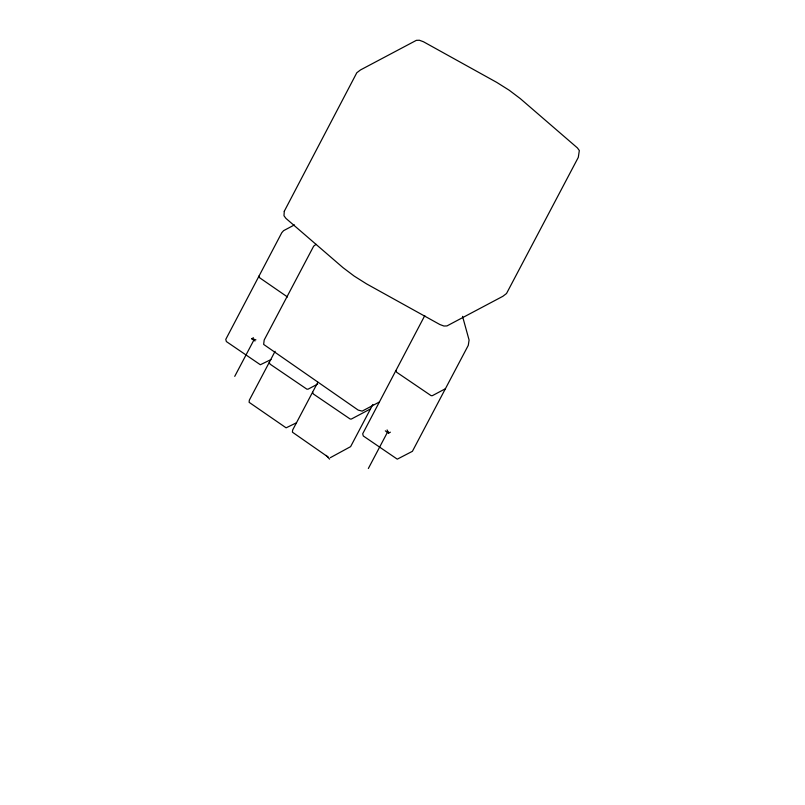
<?xml version="1.0" encoding="UTF-8"?>
<svg xmlns="http://www.w3.org/2000/svg" width="805" height="805" viewBox="0 0 805 805"><rect width="100%" height="100%" fill="white"/><g stroke="black" fill="none" stroke-linecap="round" stroke-linejoin="round"><path stroke-width="1.21" d="M258.918 276.075L259.763 277.856L287.486 296.975M269.252 362.381L270.098 364.162L306.866 389.157L308.094 389.157L317.643 384.096M312.561 392.246L313.407 394.027L350.175 419.023L351.403 419.023L370.511 408.9M395.839 370.491L396.684 372.272L431.128 395.668L432.355 395.668L445.396 388.755M234.728 376.368L254.229 339.388M275.109 351.282L249.359 400.115L249.097 402.309L286.107 427.827L296.532 422.766M317.834 382.254L292.668 429.981L292.406 432.174L328.299 457.17M372.856 404.462L350.618 446.634L330.292 457.693M424.778 315.61L362.693 433.784L363.297 435.978L397.278 459.162L412.412 451.313L468.279 345.355L469.084 340.052L462.543 316.345M368.348 468.5L387.849 431.52M316.093 244.318L313.658 246.179L264.181 340.022L263.648 344.409L358.175 410.087L362.139 411.124L379.457 401.957M294.459 224.907L283.591 230.663L281.8 232.675L225.772 339.378L226.376 341.562L260.357 364.746L271.003 359.563M254.994 340.988L251.693 338.724L253.474 337.778M385.313 430.856L388.604 433.12L390.385 432.184M251.693 338.724L255.92 339.831M326.206 455.409L329.557 459.122M387.084 429.91L388.604 433.12M284.276 211.272L283.984 215.75L285.916 218.376L342.97 267.622L354.16 276.075L366.557 283.883L439.862 324.526L443.917 326.025L446.966 325.924L502.853 296.31L506.516 293.513L578.302 157.357L579.328 150.525L577.396 147.899L520.342 98.653L509.163 90.2L496.755 82.392L423.45 41.749L419.395 40.25L416.346 40.351L360.459 69.965L356.796 72.762L284.276 211.272"/></g></svg>
